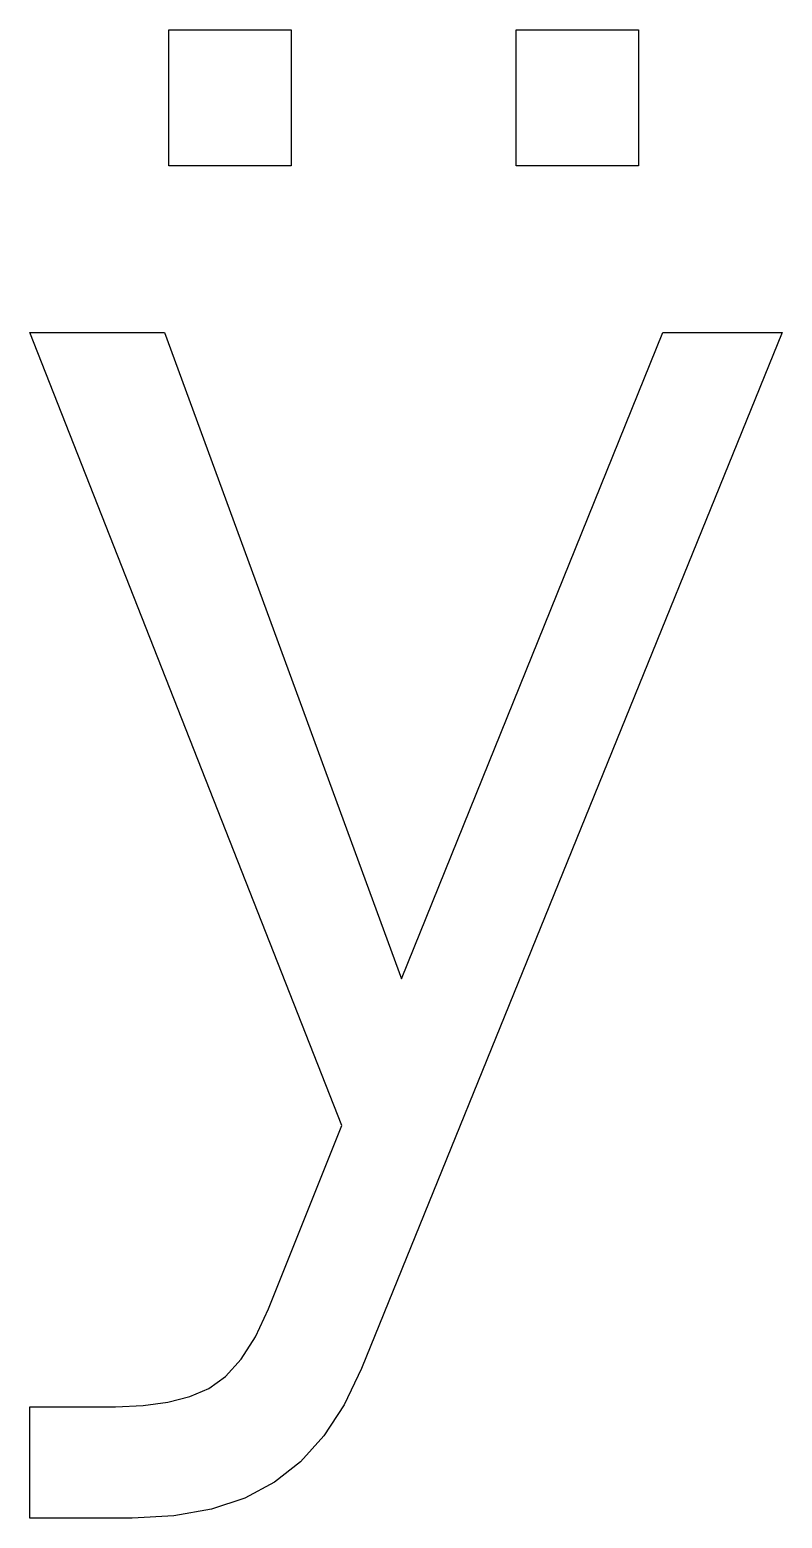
# Model space of a CAD drawing. Extents: x 0.4 to 7.3, y -3.1 to 10.5.
import ezdxf

# ---------------------------------------------------------------- set-up
doc = ezdxf.new("R2010")
doc.units = 0
doc.layers.get('0').update_dxf_attribs({"linetype": 'CONTINUOUS'})

msp = doc.modelspace()

# ---------------------------------------------------------------- linework, layer by layer
at = {"color": 0}
for p, q in [((1.70833, 9.23611), (1.70833, 10.4722)), ((1.70833, 10.4722), (2.81944, 10.4722)), ((2.81944, 10.4722), (2.81944, 9.23611)), ((4.86111, 9.23611), (4.86111, 10.4722)), ((4.86111, 10.4722), (5.97222, 10.4722)), ((5.97222, 10.4722), (5.97222, 9.23611)), ((2.81944, 9.23611), (1.70833, 9.23611)), ((5.97222, 9.23611), (4.86111, 9.23611)), ((3.27778, 0.513889), (0.444444, 7.72222)), ((0.444444, 7.72222), (1.66667, 7.72222)), ((1.66667, 7.72222), (3.81944, 1.84722)), ((7.27778, 7.72222), (3.45833, -1.69444)), ((3.81944, 1.84722), (6.19444, 7.72222)), ((6.19444, 7.72222), (7.27778, 7.72222)), ((2.61111, -1.15278), (3.27778, 0.513889)), ((2.49388, -1.40625), (2.61111, -1.15278)), ((2.36453, -1.61111), (2.49388, -1.40625)), ((2.22304, -1.76736), (2.36453, -1.61111)), ((3.45833, -1.69444), (3.29947, -2.02468)), ((1.89669, -1.94792), (2.06944, -1.875)), ((2.06944, -1.875), (2.22304, -1.76736)), ((1.47304, -2.03125), (1.69792, -2)), ((1.69792, -2), (1.89669, -1.94792)), ((3.29947, -2.02468), (3.11458, -2.30724)), ((0.444444, -3.05556), (0.444444, -2.04167)), ((0.444444, -2.04167), (1.22222, -2.04167)), ((1.22222, -2.04167), (1.47304, -2.03125)), ((3.11458, -2.30724), (2.90364, -2.54204)), ((2.90364, -2.54204), (2.66667, -2.72917)), ((2.66667, -2.72917), (2.39844, -2.87196)), ((2.09375, -2.97396), (1.75261, -3.03515)), ((2.39844, -2.87196), (2.09375, -2.97396)), ((1.375, -3.05556), (0.444444, -3.05556)), ((1.75261, -3.03515), (1.375, -3.05556))]:
    msp.add_line(p, q, dxfattribs=at)

doc.saveas('drawing.dxf')
